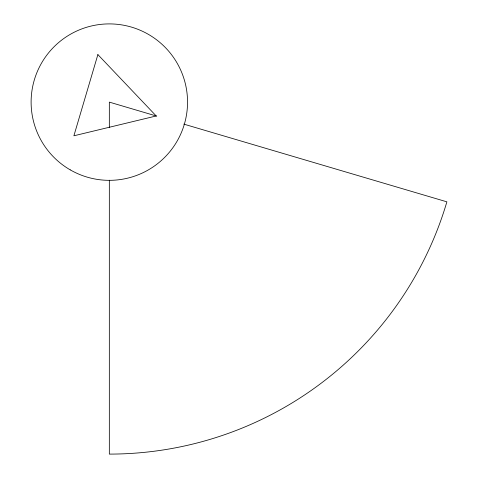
<?xml version="1.0" encoding="UTF-8"?>
<svg xmlns="http://www.w3.org/2000/svg" width="478" height="478" viewBox="0 0 478 478"><rect width="100%" height="100%" fill="white"/><g stroke="black" fill="none" stroke-linecap="round" stroke-linejoin="round"><path stroke-width="0.72" d="M156.742 116.124L109.331 102.119L109.331 127.692M183.809 124.119L446.888 201.836A351.981 351.981 0 0 1 109.331 454.1L109.331 180.212M97.882 54.594L73.893 135.794L156.21 115.969L97.882 54.594M70.218 169.857A78.219 78.219 0 0 0 187.543 102.119A78.219 78.219 0 0 0 70.218 34.38A78.219 78.219 0 0 0 70.218 169.857"/></g></svg>
